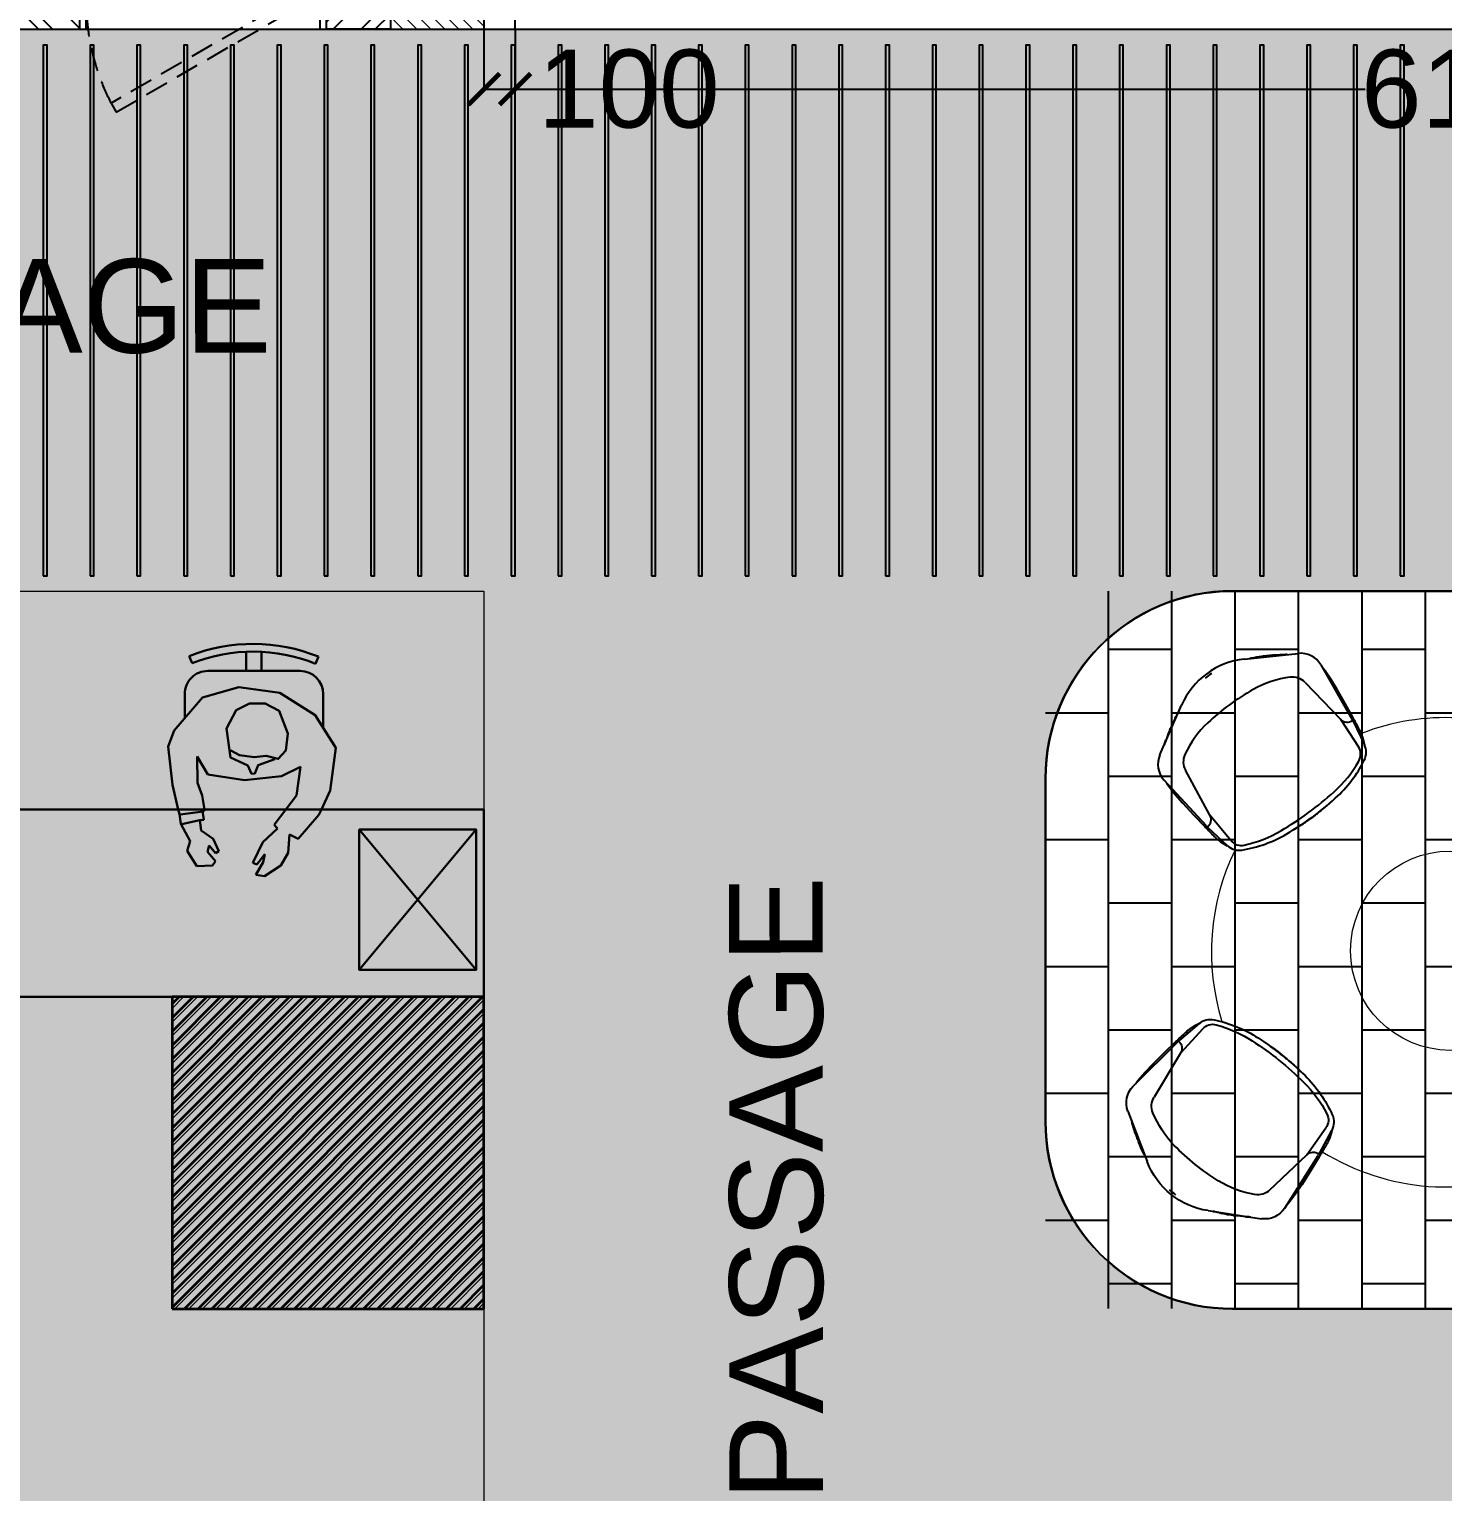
# Model space of a CAD drawing. Header units: millimetres. Extents: x 263321 to 4958806, y 33647 to 987811.
# Drawn here: x 2395294 to 2399825, y 467797 to 472483 of the extents above; entities that cross this region are included whole.
import ezdxf

# ---------------------------------------------------------------- set-up
doc = ezdxf.new("R2010")
doc.units = ezdxf.units.MM
doc.header["$PDMODE"] = 3
doc.linetypes.add('HIDDEN', pattern=[0.375, 0.25, -0.125])
for name, color, linetype, lineweight in [('A-FURN-LOOSE', 24, 'Continuous', 18), ('A-FURN-MODULAR', 6, 'Continuous', 18), ('A-FURN-TABLE-GROMMET', 7, 'Continuous', 9), ('A-GLASS PARTITION', 5, 'Continuous', 18), ('A-PLAN-COLUMN', 3, 'Continuous', 0), ('A-PLAN-RCC-HATCH', 8, 'Continuous', 13), ('A-PLAN-THIN', 251, 'Continuous', 15), ('Base 7th & 9th', 250, 'Continuous', 35), ('FURNITURE', 30, 'Continuous', 5)]:
    doc.layers.add(name, color=color, linetype=linetype, lineweight=lineweight)
for name, color, linetype in [('A-PLAN-DOOR', 7, 'Continuous'), ('A-PLAN-WALL', 6, 'Continuous'), ('A-PLAN-WALL HATCH', 8, 'Continuous'), ('AREA SEPRATOR LINE', 254, 'Continuous'), ('CEILING TOA', 7, 'Continuous'), ('CH - MAN', 8, 'Continuous'), ('FLOORING TOA', 7, 'Continuous'), ('I-FURN', 7, 'Continuous'), ('PARTITION DIM.', 250, 'Continuous'), ('PARTITION GYPSUM', 250, 'Continuous'), ('TEXT', 250, 'Continuous')]:
    doc.layers.add(name, color=color, linetype=linetype)
doc.styles.add('ARIAL', font='arial.ttf')
doc.styles.get("Standard").update_dxf_attribs({"font": 'arial.ttf'})
doc.styles.add('TEXT @ 150', font='arial.ttf', dxfattribs={"height": 225})
doc.dimstyles.new('DIM @ 150', dxfattribs={"dimtxt": 225, "dimasz": 100, "dimexe": 1, "dimexo": 0, "dimgap": 0.5, "dimtad": 0, "dimdec": 0, "dimzin": 0, "dimdsep": 46, "dimtxsty": 'TEXT @ 150', "dimblk": 'ARCHTICK', "dimcen": -2, "dimclrd": 8, "dimclre": 8, "dimclrt": 7, "dimadec": 0, "dimazin": 0, "dimtfac": 1, "dimtdec": 0, "dimtofl": 0, "dimtmove": 0, "dimatfit": 3, "dimldrblk": 'OPEN90', "dimfxl": 1, "dimtolj": 1, "dimtzin": 0, "dimlwd": -1, "dimlwe": -1, "dimarcsym": 0})

# ---------------------------------------------------------------- blocks, each defined once
blk = doc.blocks.new('Chair-A - Generic-V84-1ST FLOOR Layout Plan')
at = {"layer": 'I-FURN', "color": 30}
for p, q in [((-4.395553703212801, 12.53743878107945), (3.612180406949412, 11.63709812806504)), ((-3.46110558509901, 12.52844810485838), (-3.902432539974265, 12.51118665702325)), ((3.914725687703787, 11.59213471329479), (7.224376243079956, 10.97923646229921)), ((-10.83817027979167, 5.036155854591711), (-7.322526951876585, 11.06706969824527)), ((-3.793707758898674, 9.563172798939432), (2.737776944697067, 10.44385912709209)), ((2.737776944697067, 10.44385912709209), (6.989934341724036, 10.1983391911158)), ((7.228912392360352, 10.99854397070469), (6.78172185352113, 11.20386373528634)), ((10.76425313949564, 1.62e-14), (10.76425313949564, 0.4999999999998608)), ((10.76425313949564, 0.4999999999998608), (10.76425313949564, 1.62e-14)), ((10.76425313949564, -0.5000000000002288), (10.76425313949564, 1.62e-14)), ((10.76425313949564, 1.62e-14), (10.76425313949564, -0.5000000000002288)), ((-7.322526951876579, -11.06706969824529), (-10.83817027979167, -5.036155854591708)), ((2.73777694469707, -10.44385912709211), (-3.793707758898633, -9.563172798939503)), ((6.989934341724041, -10.19833919111581), (2.73777694469707, -10.44385912709211)), ((7.224376243079967, -10.97923646229922), (3.914725687703802, -11.59213471329481)), ((6.781721853521082, -11.20386373528643), (7.228912392360331, -10.99854397070478)), ((3.612180406949421, -11.63709812806506), (-4.395553703212796, -12.53743878107948)), ((-3.902432539973569, -12.51118665702325), (-3.461105585098627, -12.52844810485839))]:
    blk.add_line(p, q, dxfattribs=at)
at = {"layer": 'I-FURN', "color": 30, "flags": 128}
for points in [[(-0.6027976660685928, 12.36310186236165), (-2.02968219185817, 12.48500623732178), (-3.461105585099014, 12.52844810485839)], [(3.551425520748788, 11.85590164873677), (1.475432386550656, 12.11866249535414), (-0.6027976660685807, 12.36310186236168)], [(6.781721853521082, 11.20386373528636), (6.332636369799972, 11.36257506674904), (5.874640850232582, 11.49336941861444)], [(-8.180213123459138, 9.638792278879805), (-8.581205843240111, 9.053799735308848), (-8.965766593628542, 8.457876530011681)], [(-8.965766593628542, -8.457876530010498), (-8.581205843240111, -9.05379973530773), (-8.180213123459138, -9.638792278878755)], [(5.874640850232577, -11.49336941861451), (6.332636369799946, -11.36257506674913), (6.78172185352104, -11.20386373528645)], [(-3.461105585098758, -12.5284481048584), (-2.029682191859206, -12.48500623732189), (-0.6027976660709201, -12.363101862362)], [(-0.6027976660707443, -12.36310186236202), (1.475432386549544, -12.11866249535439), (3.551425520748725, -11.8559016487369)]]:
    blk.add_lwpolyline(points, dxfattribs=at)
at = {"layer": 'I-FURN', "color": 30}
for centre, radius, start, end in [((-4.730743380907828, 9.556222941867759), 2.999999999999998, 83.58495408508739, 149.7605051068709), ((2.602584842240874, 11.62107317373996), 1.18495139824026, 276.5511889825592, 0.09329633811690649), ((3.131741868920196, 7.3640220918638), 4.29999999999779, 79.50852298766785, 83.58495408508797), ((-3.493045195425252, 7.333351724744111), 2.249999999999999, 97.67928004502556, 151.0819299384072), ((6.889057208425701, 8.451249094990947), 1.75, 23.76442734129531, 86.69540588957665), ((6.814675407669772, 8.766851951084176), 2.249999999999996, 26.8113194843353, 79.508522987669), ((-6.382201011517557, 2.097357197458769), 17.03647042035185, 6.003590523622583, 26.81131948433542), ((6.121309164400111, 2.021986072289092), 13.23391618915457, 151.0819299384073, 173.0299324626969), ((-6.469297413952228, 2.569417002960709), 16.34594419611294, 5.924225802828447, 23.76442734129527), ((-2.198891709895824, 7e-16), 10.00000000000001, 149.7605051068708, 210.2394948931303), ((-31.23063327478702, 0), 41.2402338495288, 354.0757741971717, 5.924225802828448), ((-26.32519970022401, -7.3e-15), 37.08945283971977, 353.9964094763773, 6.003590523623472), ((22.66049095143358, -3.038e-13), 29.89623781193781, 173.0299324626969, 186.9700675373007), ((6.121309164400111, -2.021986072289092), 13.23391618915457, 186.9700675373007, 208.9180700615929), ((-6.469297413952223, -2.569417002960709), 16.34594419611294, 336.2355726587043, 354.0757741971721), ((-6.382201011517843, -2.097357197458689), 17.03647042035212, 333.1886805156655, 353.9964094763772), ((-3.493045195425232, -7.333351724744184), 2.249999999999996, 208.9180700615929, 262.3207199549745), ((6.889057208425706, -8.451249094990967), 1.749999999999998, 273.3045941104229, 336.2355726587043), ((-4.730743380907828, -9.55622294186778), 2.999999999999995, 210.2394948931297, 276.4150459149135), ((2.602584842240874, -11.62107317373997), 1.184951398240259, 359.9067036618824, 83.44881101744012), ((6.814675407669776, -8.766851951084197), 2.24999999999999, 280.491477012332, 333.1886805156655), ((3.131741868919883, -7.364022091861722), 4.299999999999907, 276.4150459149135, 280.4914770123318)]:
    blk.add_arc(centre, radius, start, end, dxfattribs=at)
for points in [[(5.033088445663333, 11.6569722890853), (4.893520647539841, 11.67647680564187), (4.591421371446481, 11.71724035516593), (4.087389672528194, 11.78543279411374), (3.731100578229538, 11.832025365662), (3.551425520748741, 11.85590164873672)], [(5.874640850232628, 11.49336941861443), (5.820461885303812, 11.50809200067832), (5.683096011351951, 11.5399169498142), (5.397830222259189, 11.6009585228239), (5.161067345379498, 11.63819274913786), (5.033088445663334, 11.6569722890853)], [(-8.41608922069369, 9.298924262601618), (-8.31611820439209, 9.449342288171348), (-8.205819907381793, 9.604664433190514), (-8.089498672154253, 9.766427987810482)], [(-8.052089334803206, 9.819630232723675), (-8.096406963282472, 9.75825847914576), (-8.139236474834608, 9.698023808255767), (-8.180213123459044, 9.638792278879937)], [(-9.278789510384327, 7.943186617825828), (-9.252956804904736, 7.986962167382123), (-9.227233610723676, 8.030372688260947), (-9.2016426908631, 8.073425208126958)], [(-10.49918343167938, 5.623190545395653), (-10.48150209710643, 5.661428342000061), (-10.46375779208318, 5.699492921684325), (-10.44595474765166, 5.737407742591097)], [(-10.1203429948881, 6.408217794900633), (-10.07608615100432, 6.496137482498808), (-10.03153249576398, 6.584172309522621), (-9.986806578294132, 6.671410574598856)], [(10.71672520708033, 1.949754095599665), (10.74841454259757, 1.46741891584293), (10.76430822126982, 0.984334377313875), (10.76425313949565, 0.4999999999998604)], [(-11.85013198014829, 0.5181451063133573), (-11.86507970320865, 0.1731528509516073), (-11.86663482702671, -0.1731644721211377), (-11.8510968236503, -0.5179727790274979)], [(10.76425313949564, -0.5000000000002288), (10.76430822126981, -0.9843343773142462), (10.74841454259756, -1.467418915843304), (10.71672520708031, -1.949754095600033)], [(-10.44596293103875, -5.737574576097884), (-10.46376097488181, -5.699557809057278), (-10.48157244621892, -5.661526445980928), (-10.4993008198926, -5.623354246804495)], [(-9.986947498387044, -6.669454923938045), (-10.03159883859116, -6.583251621825467), (-10.07593397817533, -6.495872173685014), (-10.12034299488857, -6.408217794898221)], [(-9.2016426908631, -8.073425208125727), (-9.227233610722557, -8.030372688261588), (-9.252956804902485, -7.986962167384678), (-9.278789510380935, -7.943186617830325)], [(-8.089498672154054, -9.766427987809724), (-8.205819907381668, -9.604664433189646), (-8.316118204392033, -9.449342288170373), (-8.41608922069369, -9.298924262600543)], [(-8.180213123459044, -9.638792278878896), (-8.139236474835915, -9.69802380825284), (-8.096406963285206, -9.758258479140887), (-8.052089334807452, -9.81963023271678)], [(3.551425520748741, -11.85590164873687), (3.731100578229478, -11.83202536566216), (4.087389672528042, -11.78543279411394), (4.591421371446434, -11.71724035516603), (4.893520647539688, -11.67647680564202), (5.033088445663124, -11.65697228908548)], [(5.033088445663124, -11.65697228908548), (5.161067345379323, -11.638192749138), (5.397830222259076, -11.60095852282399), (5.68309601135191, -11.53991694981429), (5.820461885303803, -11.50809200067839), (5.874640850232628, -11.4933694186145)]]:
    blk.add_open_spline(points, degree=3, dxfattribs=at)
for points, knots in [([(-8.965766593628446, 8.457876530011827), (-9.101559129276804, 8.239008827542701), (-9.380654999978704, 7.781023986009699), (-9.873867982529175, 6.901710911244531), (-10.24508848996691, 6.167876000742044), (-10.4689994856271, 5.688965837239883), (-10.49544969783008, 5.631842381540794)], [0, 0, 0, 0, 0.2, 0.4, 0.7, 0.740442886136183, 0.740442886136183, 0.740442886136183, 0.740442886136183]), ([(-9.722812766765546, 7.165395863038416), (-9.701928841725252, 7.203522289535162), (-9.637593302750096, 7.320463856433475), (-9.57388643341399, 7.432230832674719), (-9.531027346860792, 7.506470187324318)], [0.7161557257419422, 0.7161557257419422, 0.7161557257419422, 0.7161557257419422, 0.75, 0.8202138921477867, 0.8202138921477867, 0.8202138921477867, 0.8202138921477867]), ([(10.76425313949564, 0.4999999999998608), (10.76432218204096, 0.9847934915530876), (10.73535300130086, 1.863940839021993), (10.65408856617701, 2.740593229971711), (10.60699114276534, 3.133749151213308)], [0, 0, 0, 0, 0.1666666666666666, 0.3030285770579485, 0.3030285770579485, 0.3030285770579485, 0.3030285770579485]), ([(10.60699114276538, -3.133749151213066), (10.65408856617701, -2.740593229971674), (10.73535300130085, -1.863940839022184), (10.76432218204096, -0.9847934915534692), (10.76425313949564, -0.5000000000002288)], [0.6969714229421223, 0.6969714229421223, 0.6969714229421223, 0.6969714229421223, 0.8333333333333331, 1, 1, 1, 1]), ([(-10.4953488937605, -5.631538112902637), (-10.40355857003626, -5.830057897905941), (-10.11019382086416, -6.444119787399383), (-9.697685921628695, -7.22449509824783), (-9.275542672741453, -7.954056956440178), (-9.067610995364763, -8.293725753158697), (-8.965766593628446, -8.457876530010642)], [0.2595571138666122, 0.2595571138666122, 0.2595571138666122, 0.2595571138666122, 0.4, 0.7, 0.85, 1, 1, 1, 1]), ([(-9.530211616652132, -7.510075186712962), (-9.573458256544319, -7.434123097222793), (-9.637761085888652, -7.320166897917005), (-9.701866575842217, -7.203368918421468), (-9.722698370348027, -7.165114085844884)], [0.1797861078549761, 0.1797861078549761, 0.1797861078549761, 0.1797861078549761, 0.25, 0.2838442742585844, 0.2838442742585844, 0.2838442742585844, 0.2838442742585844])]:
    blk.add_open_spline(points, degree=3, knots=knots, dxfattribs=at)
blk = doc.blocks.new('A$C3F28102C')
at = {"layer": 'A-PLAN-DOOR'}
h = blk.add_hatch(dxfattribs=at)
h.set_pattern_fill('ANSI31', color=256, style=0)
h.set_pattern_definition([(315, (-1529.32827185787, 1000.113489037183), (-0.4419417382415923, -0.4419417382415923), [])])
h.paths.add_polyline_path([(1.308630814251955, -14.93702832111739), (0, -14.93702832111739), (0, 0), (1.308630814251955, 0)])
h.paths.add_polyline_path([(1.308630814251955, 0.2026889373883023), (1.308630814251955, 0), (0, 0), (0, 1.053679621880289, 0.1157286097553703)])
h.paths.add_polyline_path([(4.936053944431478, -14.93702832111739), (3.627423130179522, -14.93702832111739), (3.627423130179522, 1.45519e-11), (4.936053944431478, 1.45519e-11)])
h.paths.add_polyline_path([(4.936053944431478, 1.45519e-11), (3.627423130179522, 1.45519e-11), (3.627423130179522, 0.2026889373883023, 0.1157286097553703), (4.936053944431478, 1.053679621880289)])
at = {"layer": 'A-PLAN-DOOR', "color": 2}
for points in [[(1.308630814251955, 0.2026889373883023), (1.308630814251955, -14.93702832111739), (0, -14.93702832111739), (0, 1.053679621880289)], [(3.627423130179522, 0.2026889373883023), (3.627423130179522, -14.93702832111739), (4.936053944431478, -14.93702832111739), (4.936053944431478, 1.053679621880289)]]:
    blk.add_lwpolyline(points, dxfattribs=at)
for radius in [3.417261628533555, 2.417261628533555]:
    blk.add_circle((2.468026972201187, 3.417261628550475), radius, dxfattribs=at)
blk = doc.blocks.new('shaft door 750')
at = {"layer": 'A-PLAN-DOOR'}
for p, q in [((335.4779689526185, 59.84042553193285), (-335.4779689526204, 59.84042553170002)), ((-335.4779689525039, 0), (-335.4779689525039, 59.84042553193285)), ((335.4779689526185, 53.35771276598098), (-335.4779689526204, 53.35771276571904)), ((335.4779689525021, 0), (335.4779689526185, 59.84042553193285)), ((335.4779689525021, 6.482712765951874), (-335.4779689525039, 6.48271276592277)), ((335.4779689525021, 0), (-335.4779689525039, 0)), ((-374.0026595745021, -69.81382978725014), (-374.0026595745021, -64.82712765951874)), ((-374.0026595745021, -64.82712765951874), (-374.0026595745021, -69.81382978716283))]:
    blk.add_line(p, q, dxfattribs=at)
at = {"layer": 'A-PLAN-DOOR', "linetype": 'HIDDEN', "ltscale": 300}
blk.add_lwpolyline([(336.7831193658058, 59.84042553204927), (320.3270023444202, 31.33759475589613), (-295.2315388664156, 386.7304842259618), (-278.7754218451464, 415.2333150020859)], close=True, dxfattribs=at)
at = {"layer": 'A-PLAN-DOOR'}
for points in [[(-375.0000000000018, 149.975109298015), (-375.0000000000018, 149.975109298015), (-375.0000000000018, -70.02489070291631), (-430.0000000000018, -70.02489070291631)], [(375, 150.1861702136812), (375, 150.1861702136812), (375, -70.02489070291631), (430, -70.02489070291631)]]:
    blk.add_lwpolyline(points, dxfattribs=at)
for points in [[(-375.0000000000018, 51.86170212764409), (-374.0026595745021, 51.86170212764409), (-374.0026595745021, -61.83510638296138), (-375.0000000000018, -61.83510638296138)], [(-372.5066489361943, 58.34441489362507), (-340.5917553190393, 58.34441489362507), (-340.5917553190393, -3.490691489394521), (-325.6316489360779, -3.490691489365418), (-325.6316489360779, -34.7065720158862), (-340.2383913843678, -68.31781914905878), (-372.5066489361943, -68.31781914888415), (-372.5066489361943, -59.84042553184554), (-374.0026595745021, -59.84042553184554), (-374.0026595745021, -61.83510638296138), (-374.0026595745021, -69.81382978716283), (-339.0957446808479, -69.81382978736656), (-324.1356382977701, -34.90691489368328), (-324.1356382977701, -1.994680851057637), (-339.0957446807315, -1.994680851086741), (-339.0957446807315, 59.84042553190375), (-374.0026595745021, 59.84042553190375), (-374.0026595745021, 49.86702127658646), (-372.5066489361943, 49.86702127658646)], [(372.5066489361925, 58.34441489359597), (340.5917553190375, 58.34441489359597), (340.5917553190375, -3.490691489394521), (325.6316489361925, -3.490691489365418), (325.6316489361925, -34.7065720158862), (340.2383913844824, -68.31781914905878), (372.5066489361925, -68.31781914888415), (372.5066489361925, -59.84042553184554), (374.0026595745003, -59.84042553184554), (374.0026595745003, -61.83510638296138), (374.0026595745003, -69.81382978716283), (339.0957446808461, -69.81382978736656), (324.1356382978847, -34.90691489371238), (324.1356382978847, -1.994680851057637), (339.0957446808461, -1.994680851086741), (339.0957446808461, 59.84042553190375), (374.0026595745003, 59.84042553190375), (374.0026595745003, 49.86702127658646), (372.5066489361925, 49.86702127658646)], [(375, 51.86170212764409), (374.0026595745003, 51.86170212764409), (374.0026595745003, -61.83510638296138), (375, -61.83510638296138)]]:
    blk.add_lwpolyline(points, close=True, dxfattribs=at)
at = {"layer": 'A-PLAN-DOOR', "linetype": 'HIDDEN', "ltscale": 300}
blk.add_arc((337.582099616644, 59.84042553184554), 711.584759191056, 152.6806579122814, 180, dxfattribs=at)
at = {"layer": 'A-PLAN-THIN'}
for p, q in [((395.0000000614673, 149.9751092970837), (-394.999999929687, 149.9751092970837)), ((375, -70.02489070291631), (-375.0000000000018, -70.02489070291631))]:
    blk.add_line(p, q, dxfattribs=at)
at = {"layer": 'A-PLAN-DOOR', "xscale": -0.9973404255317604, "yscale": 0.9973404255317604, "zscale": 0.9973404255317604}
blk.add_blockref('A$C3F28102C', (339.0957446808461, 59.84042553190375), dxfattribs=at)
blk = doc.blocks.new('Fire Tower-2700mm')
at = {"layer": 'A-PLAN-RCC-HATCH'}
h = blk.add_hatch(dxfattribs=at)
h.set_pattern_fill('ANSI31', color=256, scale=10, angle=90, style=0)
h.set_pattern_definition([(45.00000000000001, (218576.2211873487, -299218.0031740933), (22.45064030267288, -22.45064030267288), [])])
h.paths.add_polyline_path([(-4623.778820650128, 7181.9968267777), (-4623.778810004645, -7618.003173223056), (-4923.778810004645, -7618.003173223056), (-4923.778820650128, 7181.9968267777)])
at = {"layer": 'A-PLAN-WALL HATCH'}
h = blk.add_hatch(dxfattribs=at)
h.set_pattern_fill('ANSI32', color=256, scale=10, angle=270, style=0)
h.set_pattern_definition([(225, (218576.2211873487, -299218.0031740933), (-67.35192090801867, 67.35192090801864), []), (225, (218576.2211873487, -299262.9044740933), (-67.35192090801867, 67.35192090801864), [])])
h.paths.add_polyline_path([(-3223.778810600983, -6818.003160860855), (-3223.778810577758, -7418.00317299657), (-3018.778810630436, -7418.003173177305), (-3018.778810220188, -7618.003171526885), (-3628.778810935211, -7618.003173565667), (-3628.778810524964, -7418.003173177305), (-3423.778810577642, -7418.00317299657), (-3423.778810600983, -6818.003160860855)])
h = blk.add_hatch(dxfattribs=at)
h.set_pattern_fill('ANSI32', color=256, scale=10, angle=270, style=0)
h.set_pattern_definition([(315, (-109844.9162791056, -24354.98518420185), (67.35192090801867, 67.35192090801864), []), (315, (-109844.9162791056, -24399.88648420188), (67.35192090801867, 67.35192090801864), [])])
h.paths.add_polyline_path([(-4623.778808083502, -7418.00317299657), (-4623.77880827256, -7618.003172880446), (-4418.778810220072, -7618.003173565667), (-4418.77881063032, -7418.003173177305)])
at = {"layer": 'A-PLAN-COLUMN', "elevation": -9.192237999999967e-10}
blk.add_lwpolyline([(-4623.778820650128, 7181.9968267777), (-4623.778810004645, -7618.003173223056), (-4923.778810004645, -7618.003173223056), (-4923.778820650128, 7181.9968267777)], close=True, dxfattribs=at)
at = {"layer": 'A-PLAN-WALL', "elevation": -9.192237999999968e-10}
for points in [[(-3223.778810600983, -6818.003160860855), (-3223.778810577758, -7418.00317299657), (-3018.778810630436, -7418.003173177305), (-3018.778810630436, -7418.003173177305), (-3018.778810630436, -7418.003173177305), (-3018.778810220188, -7618.003171526885), (-3628.778810935211, -7618.003173565667), (-3628.778810935211, -7618.003173565667), (-3628.778810935211, -7618.003173565667), (-3628.778810935211, -7618.003173565667), (-3628.778810524964, -7418.003173177305), (-3628.778810524964, -7418.003173177305), (-3628.778810524964, -7418.003173177305), (-3423.778810577642, -7418.00317299657), (-3423.778810600983, -6818.003160860855), (-3223.778810600983, -6818.003160860855)], [(-4623.778808083502, -7418.00317299657), (-4623.77880827256, -7618.003172880446), (-4418.778810220072, -7618.003173565667), (-4418.778810220072, -7618.003173565667), (-4418.778810220072, -7618.003173565667), (-4418.778810220072, -7618.003173565667), (-4418.77881063032, -7418.003173177305), (-4418.77881063032, -7418.003173177305), (-4418.77881063032, -7418.003173177305), (-4623.778808083502, -7418.00317299657)]]:
    blk.add_lwpolyline(points, dxfattribs=at)
at = {"layer": 'A-PLAN-DOOR', "extrusion": (1.654000620797208e-28, 4.043542286954987e-14, -1), "xscale": -1, "zscale": -1, "rotation": 180}
blk.add_blockref('shaft door 750', (4023.7788105777, -7468.028062804893), dxfattribs=at)
blk = doc.blocks.new('EWDSXC')
at = {"layer": 'FURNITURE', "color": 20, "lineweight": 30}
for p, q in [((2181354.711762934, 122523.5078713591), (2181804.711762934, 122898.5078713591)), ((2181354.711762934, 122898.5078713591), (2181804.711762934, 122523.5078713591)), ((2181890.80551715, 121423.5078713591), (2181290.80551715, 121423.5078713591))]:
    blk.add_line(p, q, dxfattribs=at)
at = {"layer": 'FURNITURE', "color": 8, "lineweight": 30}
for p, q in [((2181093.533376246, 122448.2280802215, -2.687406380627848e-07), (2180988.684620459, 122382.4576838175, -1.995730364749552e-07)), ((2181229.602049752, 122430.8130958388, -2.582154713149189e-07), (2181093.533376246, 122448.2280802215, -2.687406380627848e-07)), ((2181029.762290287, 122408.2252249555, -2.266715354467294e-07), (2180920.818858373, 122408.2254308288, -2.214920208794312e-07)), ((2181290.805753347, 122402.5916607578, -1.219725496165642e-07), (2181229.602049752, 122430.8130958388, -2.582154713149189e-07)), ((2181308.098087493, 122394.6180503904, -2.266263407682176e-07), (2181290.805753347, 122402.5916607578, -2.335852882070751e-07)), ((2180988.684620459, 122382.4576838175, -1.995730364749552e-07), (2180917.214941699, 122269.6874483188, -8.61272741249728e-08)), ((2181385.283414689, 122328.3169918475, -1.655956987621564e-07), (2181308.098087493, 122394.6180503904, -2.266263407682176e-07)), ((2180846.821294187, 122334.2281463128, -1.457629646170878e-07), (2180846.820734846, 122038.2384489097, 1.430809761052663e-07)), ((2181183.571868934, 122274.6520418969, -1.036359525904214e-07), (2181154.517506141, 122335.4242757636, -1.615596335080116e-07)), ((2181154.517506141, 122335.4242757636, -1.615596335080116e-07), (2181246.283402206, 122322.1767609939, -1.529949497682849e-07)), ((2181290.805753347, 122288.2177061553, -1.219725496165642e-07), (2181246.283402206, 122322.1767609939, -1.529949497682849e-07)), ((2181370.767040392, 122299.7076252918, -1.369868385177548e-07), (2181385.283414689, 122328.3169918475, -1.655956987621564e-07)), ((2180917.214941699, 122269.6874483188, -8.61272741249728e-08), (2180899.108164862, 122138.1338827733, 4.311121194557109e-08)), ((2181196.331769926, 122155.9974747926, 1.154738646219882e-08), (2181183.571868934, 122274.6520418969, -1.036359525904214e-07)), ((2181290.805753347, 122288.2177061553, -1.219725496165642e-07), (2181339.677974995, 122250.9408235902, -8.791923532852804e-08)), ((2181339.677974995, 122250.9408235902, -8.791923532852804e-08), (2181352.188041788, 122262.0495030265, -9.935452015169848e-08)), ((2181352.188041788, 122262.0495030265, -9.935452015169848e-08), (2181395.120070354, 122214.321611485, -5.482007866579796e-08)), ((2181429.788259703, 122296.193408564, -1.363636258823941e-07), (2181370.767040392, 122299.7076252918, -1.369868385177548e-07)), ((2181470.430467002, 122272.3359564964, -1.150144741686086e-07), (2181429.788259703, 122296.193408564, -1.363636258823941e-07)), ((2181504.249006994, 122220.4970764031, -6.603499080261484e-08), (2181470.430467002, 122272.3359564964, -1.150144741686086e-07)), ((2181395.120070354, 122214.321611485, -5.482007866579796e-08), (2181461.771759338, 122183.1219422319, -2.754258638074276e-08)), ((2181466.701341711, 122195.9634611602, -4.030846235289443e-08), (2181434.397397046, 122221.2546041782, -6.345313554725419e-08)), ((2181434.397397046, 122221.2546041782, -6.345313554725419e-08), (2181459.232030809, 122215.6301689597, -5.914524810606307e-08)), ((2181459.232030809, 122215.6301689597, -5.914524810606307e-08), (2181499.785465569, 122192.3917649181, -3.839597867035232e-08)), ((2181499.785465569, 122192.3917649181, -3.839597867035232e-08), (2181504.249006994, 122220.4970764031, -6.603499080261484e-08)), ((2181461.771759338, 122183.1219422319, -2.754258638074276e-08), (2181466.701341711, 122195.9634611602, -4.030846235289443e-08)), ((2180899.108164862, 122138.1338827733, 4.311121194557109e-08), (2180932.119805378, 122020.8364294388, 1.560073317135625e-07)), ((2181179.009669886, 122037.8532610333, 1.276629418595727e-07), (2181196.331769926, 122155.9974747926, 1.154738646219882e-08)), ((2181424.824924701, 122073.8343104031, 8.086326069332372e-08), (2181384.643757693, 122055.082569368, 1.010727107817713e-07)), ((2181430.237948344, 122062.6195525625, 9.154990964114302e-08), (2181424.824924701, 122073.8343104031, 8.086326069332372e-08)), ((2181290.805753347, 122027.9818328116, -1.219725496165642e-07), (2181246.283402206, 122020.5216334232, -1.529949497682849e-07)), ((2181294.644670547, 122027.7638472077, 1.320109109500807e-07), (2181290.096731429, 122028.0220932711, 1.319751312283931e-07)), ((2181295.239320373, 122021.6414813448, 1.379571980301042e-07), (2181294.644670547, 122027.7638472077, 1.320109109500807e-07)), ((2181323.938537423, 122025.0585614368, 1.332581088110728e-07), (2181295.239320373, 122021.6414813448, 1.379571980301042e-07)), ((2181325.127813028, 122012.8138352062, 1.451506787524892e-07), (2181323.938537423, 122025.0585614368, 1.332581088110728e-07)), ((2181384.643757693, 122055.082569368, 1.010727107817713e-07), (2181358.050778117, 122017.2608836882, 1.392456685398065e-07)), ((2181405.651305813, 122042.298572551, 1.125492724723368e-07), (2181430.237948344, 122062.6195525625, 9.154990964114302e-08)), ((2181426.497671118, 122037.5333259539, 1.162083360475288e-07), (2181405.651305813, 122042.298572551, 1.125492724723368e-07)), ((2181456.175049294, 122062.677056123, 9.026061486679332e-08), (2181426.497671118, 122037.5333259539, 1.162083360475288e-07)), ((2181470.035574508, 122053.5222591087, 9.853539810030431e-08), (2181456.175049294, 122062.677056123, 9.026061486679332e-08)), ((2181472.464124024, 122003.0801400265, 1.476442781569802e-07), (2181470.035574508, 122053.5222591087, 9.853539810030431e-08)), ((2180932.119805378, 122020.8364294388, 1.560073317135625e-07), (2181037.207413062, 121930.9637581212, 2.387139066928508e-07)), ((2181121.342483512, 122003.8298069399, 1.636067881002749e-07), (2181205.878082366, 122005.0881005684, -9.71511099538561e-08)), ((2181205.878082366, 122005.0881005684, -9.71511099538561e-08), (2181246.283402206, 122020.5216334232, -1.529949497682849e-07)), ((2181358.050778117, 122017.2608836882, 1.392456685398065e-07), (2181325.127813028, 122012.8138352062, 1.451506787524892e-07)), ((2181337.193163766, 121952.1869452221, 2.037402672577229e-07), (2181391.779526058, 121981.6141604572, 1.72428175257693e-07)), ((2181391.779526058, 121981.6141604572, 1.72428175257693e-07), (2181423.563147204, 121972.3533090835, 1.799542988901483e-07)), ((2181423.563147204, 121972.3533090835, 1.799542988901483e-07), (2181472.464124024, 122003.0801400265, 1.476442781569802e-07)), ((2180920.818019362, 121964.2408847231, 2.117738902047777e-07), (2180998.296827813, 121964.2407383099, 2.080903031355646e-07)), ((2181037.207413062, 121930.9637581212, 2.387139066928508e-07), (2181088.53696894, 121911.2484885294, 2.555127465119411e-07)), ((2181290.805753347, 121943.7062054488, -1.219725496165642e-07), (2181211.347836664, 121925.0803427724, 2.361757781881176e-07)), ((2181290.805753347, 121943.7062054488, 2.142217544396567e-07), (2181306.165321672, 121947.3066674587, 2.099779441076983e-07)), ((2181306.165321672, 121947.3066674587, 2.099779441076983e-07), (2181337.193163766, 121952.1869452221, 2.037402672577229e-07)), ((2181088.53696894, 121911.2484885294, 2.555127465119411e-07), (2181211.347836664, 121925.0803427724, 2.361757781881176e-07))]:
    blk.add_line(p, q, dxfattribs=at)
at = {"layer": 'FURNITURE', "color": 20, "lineweight": 30}
for points in [[(2181290.80551715, 122923.5078713591), (2181290.80551715, 121423.5078713591), (2181890.80551715, 121423.5078713591), (2181890.80551715, 122923.5078713591)], [(2181354.711762934, 122523.5078713591), (2181354.711762934, 122898.5078713591), (2181804.711762934, 122898.5078713591), (2181804.711762934, 122523.5078713591)]]:
    blk.add_lwpolyline(points, close=True, dxfattribs=at)
at = {"layer": 'FURNITURE', "color": 8, "lineweight": 30}
for points, elevation in [([(2180800.990963447, 122392.9077946136), (2180823.844632428, 122383.6281446116)], 0.0003144678369435526), ([(2181102.245029954, 122111.7132721287), (2181117.224874683, 122140.2218063218), (2181123.644882691, 122186.5482131471), (2181118.651688436, 122225.034785222), (2181128.638286383, 122264.2340479454), (2181101.532037232, 122288.4663805575), (2181046.849794496, 122294.3950640347), (2180974.921459324, 122267.160965909), (2180951.593267429, 122222.4190346729), (2180951.593171849, 122171.8411784845), (2180972.977187321, 122129.0444810428), (2181031.297359867, 122097.9195248703), (2181124.60976565, 122111.5364778927), (2181150.037813184, 122166.5921695211), (2181176.430804285, 122178.7082570777), (2181175.004181105, 122189.3989723416), (2181148.611231756, 122199.3770223558), (2181129.351591574, 122252.8306215981)], 0.0003144678369435527), ([(2180784.732918546, 122210.6844315494), (2180846.821060722, 122210.6843142195)], 0.0003144678369435525), ([(2180784.732825323, 122161.3528153151), (2180846.820967499, 122161.3526979855)], 0.0003144678369435526), ([(2181179.009669886, 122037.8532610333), (2181121.342483512, 122003.8298069399)], 0.0003144678369435526), ([(2181297.56792137, 122023.1046845124), (2181306.598818225, 121949.2030703651)], 0.0003144678369435526), ([(2180798.976046943, 121978.7411502695), (2180821.83088207, 121988.0211731605)], 0.0003144678369435526), ([(2181325.127813028, 122012.8138352062), (2181338.654795704, 121949.8573370809)], 0.0003144678369435526)]:
    blk.add_lwpolyline(points, dxfattribs=dict(at, elevation=elevation))
at = {"layer": 'FURNITURE', "color": 8, "lineweight": 30, "elevation": 0.0003144678369435527}
blk.add_lwpolyline([(2181290.096731429, 122028.0220932707, 0.0346375071782601), (2181290.805280951, 122038.237609898), (2181290.805753347, 122288.2177061557)], format="xyb", dxfattribs=at)
at = {"layer": 'FURNITURE', "color": 8, "lineweight": 30}
for centre, radius, start, end in [((2180920.818718538, 122334.2280064775, -0.0004446325648422826), 73.9974243512816, 89.99989173082949, 179.9998917308295), ((2181317.186924945, 122183.3082830755, -0.0004446325648422827), 557.1267592790451, 157.9005652931041, 201.541952318758), ((2181317.186924945, 122183.3082830755, -0.0004446325648422827), 532.4609511620316, 157.9005652931041, 201.5161365909962), ((2180920.818159196, 122038.2383090742, -0.0004446325648422827), 73.99742434984692, 179.9998917308295, 269.9998917308295)]:
    blk.add_arc(centre, radius, start, end, dxfattribs=at)
blk = doc.blocks.new('Columns')
at = {"layer": 'A-PLAN-RCC-HATCH'}
h = blk.add_hatch(dxfattribs=at)
h.set_pattern_fill('ANSI31', color=256, scale=250, style=0)
h.set_pattern_definition([(45, (458397.8996728221, -612762.2315979134), (-22.09708691207961, 22.09708691207961), [])])
h.paths.add_polyline_path([(17839.70520887617, -20462.9925230532), (18839.70520887617, -20462.9925230532), (18839.70520887617, -19462.9925230532), (17839.70520887617, -19462.9925230532)])
at = {"layer": 'A-PLAN-COLUMN', "elevation": 6.128159000000002e-10}
blk.add_lwpolyline([(17839.70520887617, -20462.9925230532), (18839.70520887617, -20462.9925230532), (18839.70520887617, -19462.9925230532), (17839.70520887617, -19462.9925230532)], close=True, dxfattribs=at)
blk = doc.blocks.new('_ArchTick')
at = {"color": 0, "linetype": 'ByBlock', "const_width": 0.15}
blk.add_lwpolyline([(-0.5, -0.5), (0.5, 0.5)], dxfattribs=at)
blk = doc.blocks.new('*D511')
at = {"layer": 'Defpoints', "color": 0, "transparency": 16777216}
for p in [(2396751.630507604, 472483.0592611257), (2396851.630507604, 472483.0592306879), (2396851.630507604, 472291.1779752237)]:
    blk.add_point(p, dxfattribs=at)
at = {"layer": 'PARTITION DIM.', "color": 8, "transparency": 16777216}
for p, q in [((2396751.630507604, 472483.0592611257), (2396751.630507604, 472290.1779752237)), ((2396851.630507604, 472483.0592306879), (2396851.630507604, 472290.1779752237)), ((2396751.630507604, 472291.1779752237), (2396851.630507604, 472291.1779752237)), ((2396851.630507604, 472291.1779752237), (2396951.630507604, 472291.1779752237))]:
    blk.add_line(p, q, dxfattribs=at)
at = {"layer": 'PARTITION DIM.', "color": 8, "transparency": 16777216, "xscale": 100, "yscale": 100, "zscale": 100, "rotation": 180}
blk.add_blockref('_ArchTick', (2396751.630507604, 472291.1779752237), dxfattribs=at)
at = {"layer": 'PARTITION DIM.', "color": 8, "transparency": 16777216, "xscale": 100, "yscale": 100, "zscale": 100}
blk.add_blockref('_ArchTick', (2396851.630507604, 472291.1779752237), dxfattribs=at)
at = {"layer": 'PARTITION DIM.', "color": 7, "transparency": 16777216, "insert": (2397216.114136526, 472291.1779752237), "char_height": 250, "attachment_point": 5}
blk.add_mtext('\\A1;100', dxfattribs=at)
blk = doc.blocks.new('_Open90')
at = {"color": 0, "linetype": 'ByBlock'}
for p, q in [((-0.5, 0.5), (0, 0)), ((0, 0), (-1, 0)), ((0, 0), (-0.5, -0.5))]:
    blk.add_line(p, q, dxfattribs=at)
blk = doc.blocks.new('*D512')
at = {"layer": 'Defpoints', "color": 0, "transparency": 16777216}
for p in [(2396851.630507604, 472483.0592306879), (2403051.066964748, 472483.0592306879), (2403051.066964748, 472291.1779752234)]:
    blk.add_point(p, dxfattribs=at)
at = {"layer": 'PARTITION DIM.', "color": 8, "transparency": 16777216}
for p, q in [((2396851.630507604, 472483.0592306879), (2396851.630507604, 472290.1779752234)), ((2403051.066964748, 472483.0592306879), (2403051.066964748, 472290.1779752234)), ((2396851.630507604, 472291.1779752234), (2399576.616130447, 472291.1779752234)), ((2403051.066964748, 472291.1779752234), (2400326.081341906, 472291.1779752234))]:
    blk.add_line(p, q, dxfattribs=at)
at = {"layer": 'PARTITION DIM.', "color": 8, "transparency": 16777216, "xscale": 100, "yscale": 100, "zscale": 100, "rotation": 180}
blk.add_blockref('_ArchTick', (2396851.630507604, 472291.1779752234), dxfattribs=at)
at = {"layer": 'PARTITION DIM.', "color": 8, "transparency": 16777216, "xscale": 100, "yscale": 100, "zscale": 100}
blk.add_blockref('_ArchTick', (2403051.066964748, 472291.1779752234), dxfattribs=at)
at = {"layer": 'PARTITION DIM.', "color": 7, "transparency": 16777216, "insert": (2399951.348736176, 472291.1779752234), "char_height": 250, "attachment_point": 5}
blk.add_mtext('\\A1;6199', dxfattribs=at)

msp = doc.modelspace()

# ---------------------------------------------------------------- hatches: boundary and pattern name
at = {"layer": 'Base 7th & 9th'}
h = msp.add_hatch(dxfattribs=at)
h.set_pattern_fill('ANSI31', color=256, scale=250, style=0)
h.set_pattern_definition([(45, (2836309.824981691, -123916.1798146047), (-22.09708691207961, 22.09708691207961), [])])
h.paths.add_polyline_path([(2395751.630517745, 468383.0592602555), (2396751.630517745, 468383.0592602555), (2396751.630517745, 469383.0592602555), (2395751.630517745, 469383.0592602555)])
at = {"layer": 'FLOORING TOA', "true_color": 0xc7c8ca}
h = msp.add_hatch(dxfattribs=at)
h.set_pattern_fill('EARTH', color=9, scale=120)
h.set_pattern_definition([(0, (0, 0), (762, 762), [762, -762]), (0, (0, 285.75), (762, 762), [762, -762]), (0, (0, 571.5), (762, 762), [762, -762]), (90, (95.25, 666.75), (-762, 762), [762, -762]), (90, (381, 666.75), (-762, 762), [762, -762]), (90, (666.75, 666.75), (-762, 762), [762, -762])])
edge = h.paths.add_edge_path()
edge.add_line((2399150.321192376, 470683.0578325351), (2406751.630517746, 470683.0578325351))
edge.add_line((2406751.630517746, 470683.0578325351), (2406751.630517745, 489283.0592575023))
edge.add_line((2406751.630517745, 489283.0592575023), (2406777, 491421.921634517))
edge.add_line((2406777, 491421.9216345176), (2410711.630547313, 491383.0592602555))
edge.add_line((2410711.630547313, 491383.0592602555), (2410711.630547313, 490662.7870279506))
edge.add_line((2410711.630547313, 490662.7870279506), (2412251.630547313, 490662.7870279506))
edge.add_line((2412251.630547313, 490662.7870279506), (2412251.630547313, 491383.0592602555))
edge.add_line((2412251.630547313, 491383.0592602555), (2413501.630547313, 491383.0592602555))
edge.add_line((2413501.630547313, 491383.0592602555), (2413501.630547313, 490641.9158845746))
edge.add_line((2413501.630547313, 490641.9158845746), (2414541.630547313, 490641.9158845746))
edge.add_line((2414541.630547313, 490641.9158845746), (2414541.630547313, 491383.0592602556))
edge.add_line((2414541.630547313, 491383.0592602556), (2419059.805960172, 491383.0592602556))
edge.add_line((2419059.805960172, 491383.0592602556), (2419290.868014496, 492883.0592602547))
edge.add_line((2419290.868014496, 492883.0592602547), (2413191.630517568, 492883.0592602555))
edge.add_line((2413191.630517568, 492883.0592602555), (2413191.630517565, 495458.1819351792))
edge.add_line((2413191.630517565, 495458.1819351792), (2416206.16058251, 495458.1819351792))
edge.add_line((2416206.16058251, 495458.1819351792), (2416206.160582514, 496558.1819351799))
edge.add_line((2416206.160582514, 496558.1819351799), (2413191.630517564, 496558.1819351903))
edge.add_line((2413191.630517564, 496558.1819351903), (2413191.630517564, 498963.0592602555))
edge.add_line((2413191.630517564, 498963.0592602555), (2411651.63051757, 498963.0592602555))
edge.add_line((2411651.63051757, 498963.0592602555), (2411651.63051757, 492883.0592602555))
edge.add_line((2411651.63051757, 492883.0592602555), (2404451.63051757, 492883.0592602555))
edge.add_line((2404451.63051757, 492883.0592602555), (2404452.56956876, 502283.0591664449))
edge.add_line((2404452.56956876, 502283.0591664449), (2402951.63632286, 502283.0591664449))
edge.add_line((2402951.63632286, 502283.0591664449), (2402951.394045354, 497183.4744241329))
edge.add_line((2402951.394045354, 497183.4744241329), (2402951.63051757, 497133.0592602548))
edge.add_line((2402951.63051757, 497133.0592602548), (2399951.63051757, 497133.0592602797))
edge.add_line((2399951.63051757, 497133.0592602797), (2399951.63051757, 505326.9273614254))
edge.add_arc((2397396.443812174, -38564.46291395649), 543897.3923404922, 89.73082799314989, 95.30777754552614)
edge.add_line((2347082.807596174, 503000.7791442012), (2347082.943286144, 472483.059265329))
edge.add_line((2347082.943286144, 472483.059265329), (2343851.630517274, 472483.0592653615))
edge.add_line((2343851.630517274, 472483.0592653615), (2343851.630517275, 458383.1853909058))
edge.add_line((2343851.630517275, 458383.1853909058), (2354252.395826197, 458383.1853915628))
edge.add_line((2354252.395826197, 458383.1853915628), (2354252.668447803, 455753.3516733707))
edge.add_arc((2374151.317465172, 141679.2904732292), 314703.7847746141, 88.06971464749199, 93.62521750644811, ccw=False)
edge.add_line((2384751.630517745, 456204.4969585824), (2384751.630517745, 459200.2561727802))
edge.add_line((2384751.630517745, 459200.2561727802), (2394751.79953116, 459200.2561727802))
edge.add_line((2394751.79953116, 459200.2561727802), (2394749.644104387, 457484.3178648282))
edge.add_line((2394749.644104387, 457484.3178648282), (2395751.630517745, 457483.0593391459))
edge.add_line((2395751.630517745, 457483.0593391459), (2395751.630517745, 458383.0592602554))
edge.add_line((2395751.630517745, 458383.0592602554), (2396651.630517745, 458383.0592602554))
edge.add_line((2396651.630517745, 458383.0592602554), (2396651.630517745, 459197.3988922023))
edge.add_line((2396651.630517745, 459197.3988922023), (2399811.187445385, 459197.9811283225))
edge.add_line((2399811.187445385, 459197.9811283225), (2399811.187445385, 460833.0592602552))
edge.add_line((2399811.187445385, 460833.0592602552), (2398551.630507604, 460833.0592602552))
edge.add_line((2398551.630507604, 460833.0592602552), (2398551.630507604, 466883.0592602565))
edge.add_line((2398551.630507604, 466883.0592602565), (2403551.677576368, 466883.0592264335))
edge.add_line((2403551.677576368, 466883.0592264335), (2403551.677576368, 465533.0592264096))
edge.add_line((2403551.677576368, 465533.0592264096), (2407851.677576368, 465533.0592602316))
edge.add_line((2407851.677576368, 465533.0592602316), (2407851.677576368, 460783.0592602554))
edge.add_line((2407851.677576368, 460783.0592602554), (2409491.630517745, 460783.0592602554))
edge.add_line((2409491.630517745, 460783.0592602554), (2409496.282344138, 466883.0557127972))
edge.add_line((2409496.282344138, 466883.0557127972), (2415285.79240622, 466883.0592602565))
edge.add_line((2415285.79240622, 466883.0592602565), (2415516.854455017, 468383.0592511878))
edge.add_line((2415516.854455017, 468383.0592511878), (2399151.605900234, 468383.0592602859))
edge.add_arc((2399151.630507605, 468983.0592597816), 600.000000000291, 180.0002212725493, 269.9976501691981, ccw=False)
edge.add_line((2398551.630507609, 468983.0569426209), (2398551.630507606, 470083.0606654963))
edge.add_arc((2399151.6305076, 470083.0592611271), 599.9999999960556, 90.12503049327307, 179.9998658926152, ccw=False)
edge = h.paths.add_edge_path(flags=16)
edge.add_line((2350804.271677346, 495933.0592607095), (2349254.312755208, 495933.0592607095))
edge.add_arc((2349254.314675455, 495533.0546248224), 400.0046358917132, 90.00027505199854, 179.7888739581309)
edge.add_line((2348854.312755208, 495534.5285763963), (2348854.312755208, 492844.3594191521))
edge.add_line((2348854.312755208, 492844.3594191521), (2350804.271677346, 492844.3594191521))
edge.add_line((2350804.271677346, 492844.3594191521), (2350804.271677346, 495933.0592607095))
h.paths.add_polyline_path([(2380451.630496949, 495933.0592602546), (2394411.630517571, 495933.0592602546), (2394411.630517571, 489283.0629095543), (2388129.725874395, 489289.9203665049), (2388129.725874395, 487283.0592611264), (2379984.676676949, 487283.0451702359), (2379984.684635593, 489283.0624381801), (2380551.628700009, 489283.0592547227)], flags=16)
edge = h.paths.add_edge_path(flags=16)
edge.add_line((2404951.630521772, 487283.0592611264), (2348951.630517745, 487283.0592611264))
edge.add_arc((2348951.630517746, 486983.0592611261), 300.0000000003492, 90.00000000008895, 179.9970138753889)
edge.add_line((2348651.630518153, 486983.074896438), (2348650.87481061, 472483.0592306879))
edge.add_line((2348650.87481061, 472483.0592306879), (2404951.630521772, 472483.0592306879))
edge.add_line((2404951.630521772, 472483.0592306879), (2404951.630521772, 487283.0592611264))
h.paths.add_polyline_path([(2396751.630507604, 460833.0592602562), (2396751.630507604, 464283.0592602547)], flags=16)
at = {"layer": 'FLOORING TOA', "true_color": 0xf26722}
h = msp.add_hatch(dxfattribs=at)
h.set_pattern_fill('AR-B816', color=30, angle=90)
h.set_pattern_definition([(90, (15420.61052845139, -928.7431508303853), (-203.2, 1.244241147933711e-14), []), (180, (15420.61052845139, -928.7431508303853), (-203.2, -203.2), [203.2, -203.2])])
h.paths.add_polyline_path([(2398551.630507607, 470683.0578325291), (2403551.630489471, 470683.0592599568), (2403551.631430978, 468401.0332010825), (2398551.630507607, 468383.0592602405)])

# ---------------------------------------------------------------- linework, layer by layer
at = {"layer": 'A-FURN-LOOSE'}
msp.add_circle((2399848.879380491, 469530.7360941009), 319.3530923242943, dxfattribs=at)
for start, end in [(63.14483476543505, 111.1930154985987), (154.1067341368199, 197.1874057028996), (238.1669032001986, 293.2624350397184)]:
    msp.add_arc((2399835.668653834, 469525.4609781017), 751.9074446110694, start, end, dxfattribs=at)
at = {"layer": 'A-FURN-TABLE-GROMMET'}
for p, q in [((2384751.630517745, 470683.0592611253), (2396751.630507603, 470683.0592611254)), ((2396751.630507603, 470683.0592611254), (2396751.630507604, 460833.0592602562)), ((2399151.630507604, 470683.0592611254), (2403551.750967989, 470683.069737757))]:
    msp.add_line(p, q, dxfattribs=at)
msp.add_arc((2399151.630507604, 470083.0592611254), 600, 90, 180, dxfattribs=at)
at = {"layer": 'A-GLASS PARTITION', "linetype": 'ByBlock', "ltscale": 5}
msp.add_line((2403051.066964748, 472483.0592611256), (2396851.630507604, 472483.0592610791), dxfattribs=at)
at = {"layer": 'AREA SEPRATOR LINE', "color": 18, "true_color": 0x000000}
for p, q in [((2403551.630489471, 470683.0592599568), (2399151.630507763, 470683.0592611253)), ((2398551.630507604, 468983.0592597813), (2398551.630507604, 470083.0592611254)), ((2403551.630489471, 468383.0592609498), (2399151.630507763, 468383.0592597813))]:
    msp.add_line(p, q, dxfattribs=at)
for centre, start, end in [((2399151.630507604, 470083.0592611253), 89.99999998499229, 180), ((2399151.630507604, 468983.0592597813), 180, 270.0000000150077)]:
    msp.add_arc(centre, 600, start, end, dxfattribs=at)
at = {"layer": 'Base 7th & 9th', "elevation": 6.128159e-10}
msp.add_lwpolyline([(2395751.630517745, 468383.0592602555), (2396751.630517745, 468383.0592602555), (2396751.630517745, 469383.0592602555), (2395751.630517745, 469383.0592602555)], close=True, dxfattribs=at)
at = {"layer": 'CEILING TOA', "elevation": 0.02501249701834237}
for points in [[(2395339.148124794, 470731.8185024882), (2395351.148124794, 470731.8185024882), (2395351.148124794, 472431.8185024882), (2395339.148124794, 472431.8185024882)], [(2395489.148124794, 470731.8185024882), (2395501.148124794, 470731.8185024882), (2395501.148124794, 472431.8185024882), (2395489.148124794, 472431.8185024882)], [(2395639.148124794, 470731.8185024882), (2395651.148124794, 470731.8185024882), (2395651.148124794, 472431.8185024882), (2395639.148124794, 472431.8185024882)], [(2395789.148124794, 470731.8185024882), (2395801.148124794, 470731.8185024882), (2395801.148124794, 472431.8185024882), (2395789.148124794, 472431.8185024882)], [(2395939.148124794, 470731.8185024882), (2395951.148124794, 470731.8185024882), (2395951.148124794, 472431.8185024882), (2395939.148124794, 472431.8185024882)], [(2396089.148124794, 470731.8185024882), (2396101.148124794, 470731.8185024882), (2396101.148124794, 472431.8185024882), (2396089.148124794, 472431.8185024882)], [(2396239.148124794, 470731.8185024882), (2396251.148124794, 470731.8185024882), (2396251.148124794, 472431.8185024882), (2396239.148124794, 472431.8185024882)], [(2396389.148124794, 470731.8185024882), (2396401.148124794, 470731.8185024882), (2396401.148124794, 472431.8185024882), (2396389.148124794, 472431.8185024882)], [(2396539.148124794, 470731.8185024882), (2396551.148124794, 470731.8185024882), (2396551.148124794, 472431.8185024882), (2396539.148124794, 472431.8185024882)], [(2396689.148124794, 470731.8185024882), (2396701.148124794, 470731.8185024882), (2396701.148124794, 472431.8185024882), (2396689.148124794, 472431.8185024882)], [(2396839.148124794, 470731.8185024882), (2396851.148124794, 470731.8185024882), (2396851.148124794, 472431.8185024882), (2396839.148124794, 472431.8185024882)], [(2396989.148124794, 470731.8185024882), (2397001.148124794, 470731.8185024882), (2397001.148124794, 472431.8185024882), (2396989.148124794, 472431.8185024882)], [(2397139.148124794, 470731.8185024882), (2397151.148124794, 470731.8185024882), (2397151.148124794, 472431.8185024882), (2397139.148124794, 472431.8185024882)], [(2397289.148124794, 470731.8185024882), (2397301.148124794, 470731.8185024882), (2397301.148124794, 472431.8185024882), (2397289.148124794, 472431.8185024882)], [(2397439.148124794, 470731.8185024882), (2397451.148124794, 470731.8185024882), (2397451.148124794, 472431.8185024882), (2397439.148124794, 472431.8185024882)], [(2397589.148124794, 470731.8185024882), (2397601.148124794, 470731.8185024882), (2397601.148124794, 472431.8185024882), (2397589.148124794, 472431.8185024882)], [(2397739.148124794, 470731.8185024882), (2397751.148124794, 470731.8185024882), (2397751.148124794, 472431.8185024882), (2397739.148124794, 472431.8185024882)], [(2397889.148124794, 470731.8185024882), (2397901.148124794, 470731.8185024882), (2397901.148124794, 472431.8185024882), (2397889.148124794, 472431.8185024882)], [(2398039.148124794, 470731.8185024882), (2398051.148124794, 470731.8185024882), (2398051.148124794, 472431.8185024882), (2398039.148124794, 472431.8185024882)], [(2398189.148124794, 470731.8185024882), (2398201.148124794, 470731.8185024882), (2398201.148124794, 472431.8185024882), (2398189.148124794, 472431.8185024882)], [(2398339.148124794, 470731.8185024882), (2398351.148124794, 470731.8185024882), (2398351.148124794, 472431.8185024882), (2398339.148124794, 472431.8185024882)], [(2398489.148124794, 470731.8185024882), (2398501.148124794, 470731.8185024882), (2398501.148124794, 472431.8185024882), (2398489.148124794, 472431.8185024882)], [(2398639.148124794, 470731.8185024882), (2398651.148124794, 470731.8185024882), (2398651.148124794, 472431.8185024882), (2398639.148124794, 472431.8185024882)], [(2398789.148124794, 470731.8185024882), (2398801.148124794, 470731.8185024882), (2398801.148124794, 472431.8185024882), (2398789.148124794, 472431.8185024882)], [(2398939.148124794, 470731.8185024882), (2398951.148124794, 470731.8185024882), (2398951.148124794, 472431.8185024882), (2398939.148124794, 472431.8185024882)], [(2399089.148124794, 470731.8185024882), (2399101.148124794, 470731.8185024882), (2399101.148124794, 472431.8185024882), (2399089.148124794, 472431.8185024882)], [(2399239.148124794, 470731.8185024882), (2399251.148124794, 470731.8185024882), (2399251.148124794, 472431.8185024882), (2399239.148124794, 472431.8185024882)], [(2399389.148124794, 470731.8185024882), (2399401.148124794, 470731.8185024882), (2399401.148124794, 472431.8185024882), (2399389.148124794, 472431.8185024882)], [(2399539.148124794, 470731.8185024882), (2399551.148124794, 470731.8185024882), (2399551.148124794, 472431.8185024882), (2399539.148124794, 472431.8185024882)], [(2399689.148124794, 470731.8185024882), (2399701.148124794, 470731.8185024882), (2399701.148124794, 472431.8185024882), (2399689.148124794, 472431.8185024882)]]:
    msp.add_lwpolyline(points, close=True, dxfattribs=at)
at = {"layer": 'CEILING TOA', "elevation": 6.128158999999193e-10}
msp.add_lwpolyline([(2403551.750967989, 470683.069737757), (2399151.629079012, 470683.0592611237, 0.414212179448331), (2398551.630507606, 470083.0606654963), (2398551.630507609, 468983.0569426209, 0.4142004190798437), (2399151.605900234, 468383.0592602859), (2403551.750967995, 468383.0592602859)], format="xyb", close=True, dxfattribs=at)
at = {"layer": 'CH - MAN'}
for points in [[(2398551.630507606, 470083.0606654963, -0.4135738717077561), (2399150.321192376, 470683.0578325338)], [(2399151.605900234, 468383.0592602859, -0.4142004190795595), (2398551.630507608, 468983.0569426209)]]:
    msp.add_lwpolyline(points, format="xyb", dxfattribs=at)
for points in [[(2399150.321192376, 470683.0578325351), (2406751.630517746, 470683.0578325351)], [(2398551.630507609, 468983.0569426209), (2398551.630507606, 470083.0606654963)]]:
    msp.add_lwpolyline(points, dxfattribs=at)
at = {"layer": 'FLOORING TOA', "color": 9, "true_color": 0xc7c8ca}
msp.add_lwpolyline([(2404951.630521772, 487283.0592611264), (2348951.630517745, 487283.0592611264, 0.4141982975322566), (2348651.630518153, 486983.074896438), (2348650.87481061, 472483.0592306879), (2404951.630521772, 472483.0592306879)], format="xyb", close=True, dxfattribs=at)
at = {"layer": 'FLOORING TOA'}
for points in [[(2398551.630507606, 470083.0606654963, -0.4135738717077561), (2399150.321192376, 470683.0578325338)], [(2399151.605900234, 468383.0592602859, -0.4142004190795595), (2398551.630507608, 468983.0569426209)]]:
    msp.add_lwpolyline(points, format="xyb", dxfattribs=at)
for points in [[(2399150.321192376, 470683.0578325351), (2406751.630517746, 470683.0578325351)], [(2398551.630507609, 468983.0569426209), (2398551.630507606, 470083.0606654963)], [(2415516.854455017, 468383.0592511878), (2399151.605900234, 468383.0592602859)]]:
    msp.add_lwpolyline(points, dxfattribs=at)
at = {"layer": 'PARTITION GYPSUM', "color": 30, "elevation": 6.128159000000006e-10}
msp.add_lwpolyline([(2396851.630507604, 472583.0592611256), (2396751.630507604, 472583.0592611257), (2396751.630507604, 472483.0592611257), (2396851.630507604, 472483.0592611256)], close=True, dxfattribs=at)

# ---------------------------------------------------------------- block references
at = {"layer": 'A-FURN-LOOSE', "yscale": 24.85714325280924}
for p, xscale, zscale, rotation in [((2399247.753079844, 470173.6953359651), 24.85714325280924, 24.85714325280924, 306.2611512902125), ((2399144.143519647, 468986.1536029559), -24.85714325280924, 24.85714325280923, 231.1848166562619)]:
    msp.add_blockref('Chair-A - Generic-V84-1ST FLOOR Layout Plan', p, dxfattribs=dict(at, xscale=xscale, zscale=zscale, rotation=rotation))
at = {"layer": 'A-FURN-MODULAR', "rotation": 270}
msp.add_blockref('EWDSXC', (2273828.122646302, 2651273.864777405), dxfattribs=at)
at = {"layer": 'A-PLAN-COLUMN'}
msp.add_blockref('Columns', (2377911.925308869, 488846.0517833087), dxfattribs=at)
at = {"layer": 'Base 7th & 9th', "xscale": -1}
msp.add_blockref('Fire Tower-2700mm', (2391827.8516976, 480101.0624343487, 1.532039699999997e-09), dxfattribs=at)

# ---------------------------------------------------------------- texts
at = {"layer": 'TEXT', "char_height": 299.9999999999999, "attachment_point": 7, "style": 'ARIAL'}
for s, insert, width, rotation in [('\\pi5140.88663;1800 WIDE PASSAGE', (2386668.078240448, 471436.9141000104), 14476.24802321626, 0.03460249965010767), ('\\pi1368.63411;1800 WIDE PASSAGE', (2397845.051620951, 464139.3657642583), 6931.742972996165, 90.0346024996501)]:
    msp.add_mtext(s, dxfattribs=dict(at, insert=insert, width=width, rotation=rotation))

# ---------------------------------------------------------------- dimensions: what is measured, and where the dimension line sits
at = {"layer": 'PARTITION DIM.'}
for base, p1, p2, override, picture, middle in [((2396851.630507604, 472291.1779752237), (2396751.630507604, 472483.0592611257), (2396851.630507604, 472483.0592306879), {"dimtxt": 250, "dimtxsty": 'Standard', "dimarcsym": 1}, '*D511', (2397216.114136526, 472291.1779752237)), ((2403051.066964748, 472291.1779752234), (2396851.630507604, 472483.0592306879), (2403051.066964748, 472483.0592306879), {"dimtxt": 250, "dimtxsty": 'Standard', "dimtmove": 1, "dimarcsym": 1}, '*D512', (2399951.348736176, 472291.1779752234))]:
    dim = msp.add_linear_dim(base=base, p1=p1, p2=p2, dimstyle='DIM @ 150', override=override, dxfattribs=at)
    dim.commit()
    dim.dimension.update_dxf_attribs({"geometry": picture, "text_midpoint": middle})

doc.saveas('drawing.dxf')
